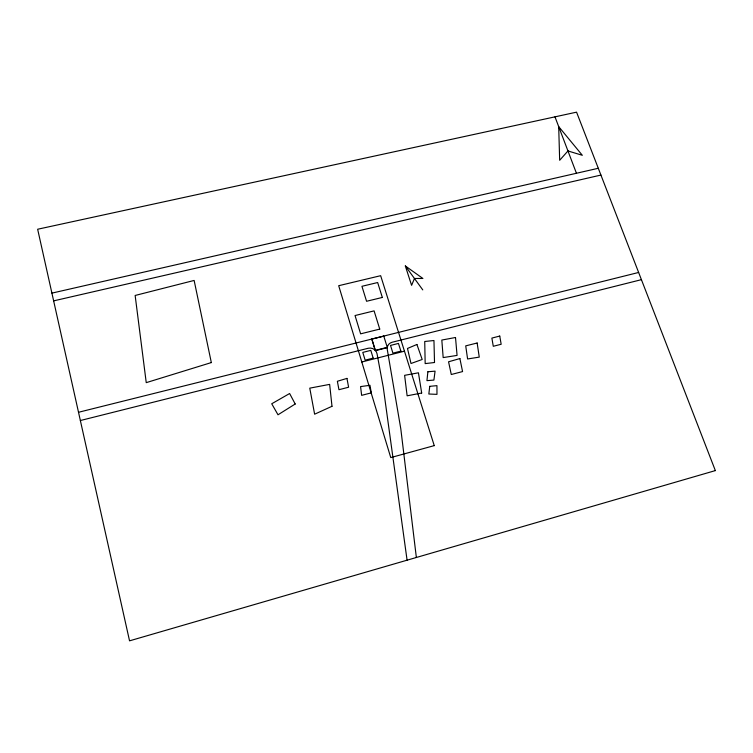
<?xml version="1.0" encoding="UTF-8"?>
<svg xmlns="http://www.w3.org/2000/svg" width="753" height="753" viewBox="0 0 753 753"><rect width="100%" height="100%" fill="white"/><g stroke="black" fill="none" stroke-linecap="round" stroke-linejoin="round"><path stroke-width="1.13" d="M361.798 361.986L404.465 351.18M387.268 347.349L375.295 350.361L371.822 339.066L383.785 336.12M78.51 412.277L638.638 272.464M80.355 420.532L368.208 348.262A7.003 6.636 17.9 0 1 377.046 353.759L383.258 387.221L407.081 560.185M641.424 279.664L392.106 342.257A6.975 6.579 21 0 0 387.277 349.514L400.803 428.852L416.362 557.484M51.91 293.124L598.287 168.277M53.642 300.871L600.922 175.063M405.33 265.96L422.894 278.459L414.461 278.488L411.599 285.359L405.33 265.96L422.772 289.896M554.98 116.847L576.44 173.265M383.766 336.083L387.362 347.641L375.38 350.653L371.831 339.095M427.883 371.766L426.942 380.642L433.897 380.077L435.074 371.144L427.883 371.766M429.747 386.345L428.834 394.017L436.975 394.356L436.938 385.64L429.747 386.345M567.95 150.948L559.667 160.295L558.698 126.626L582.323 155.287L567.95 150.948M295.204 404.003L277.998 414.79L271.729 403.768L289.623 393.518L295.204 404.003M331.998 406.291L314.622 414.197L309.765 388.153L329.645 384.378L331.998 406.291M416.917 344.469L407.486 348.46L410.997 363.501L422.188 359.473L416.917 344.469M211.329 362.579L146.242 382.646L135.145 295.468L194.133 280.445L211.329 362.579M346.954 378.401L337.372 381.272L338.944 389.706L348.611 387.221L346.954 378.401M715.35 470.597L129.544 640.841L37.65 229.241L576.563 112.159L715.35 470.597M459.885 358.56L448.562 361.788L451.282 374.505L462.568 371.577L459.885 358.56M434.255 445.625L390.76 457.589L338.69 285.707L380.66 275.692L434.255 445.625M499.747 336.054L491.878 338.097L493.281 346.286L501.169 344.262L499.747 336.054M371.285 392.859L361.638 395.353L360.574 386.59L369.958 385.301L371.285 392.859M373.187 358.127L365.149 360.16L362.786 352.404L370.805 350.38L373.187 358.127M400.878 351.124L392.925 353.138L390.515 345.429L398.459 343.424L400.878 351.124M477.148 343.001L465.721 345.872L467.594 358.974L479.256 357.11L477.148 343.001M379.747 329.099L360.621 333.843L355.039 315.545L374.09 310.876L379.747 329.099M382.336 297.444L366.57 301.275L361.939 286.3L377.658 282.535L382.336 297.444M421.68 393.01L407.128 395.814L404.615 375.333L418.433 372.801L421.68 393.01M455.509 337.495L441.823 340.055L443.169 357.581L457.071 355.416L455.509 337.495M434.519 362.513L425.172 363.605L424.73 341.486L433.954 340.525L434.519 362.513"/></g></svg>
